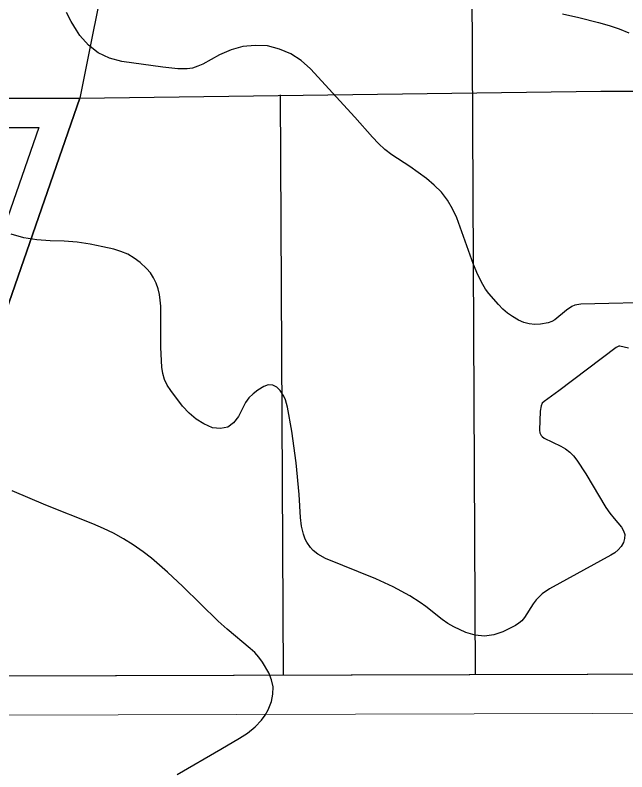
# Model space of a CAD drawing. Header units: centimetres. Extents: x 0 to 1302389, y -144212 to 85618.
# Drawn here: x 516682 to 519805, y -73522 to -69655 of the extents above; entities that cross this region are included whole.
import ezdxf

# ---------------------------------------------------------------- set-up
doc = ezdxf.new("R2010")
doc.units = ezdxf.units.CM
doc.header["$LTSCALE"] = 4
for name, color, linetype in [('0.6', 6, 'Continuous'), ('04', 254, 'Continuous'), ('CURVAS-INTERMEDIARIAS', 39, 'Continuous'), ('CURVAS-MESTRA', 34, 'Continuous'), ('LIMITE-L', 7, 'Continuous')]:
    doc.layers.add(name, color=color, linetype=linetype)
doc.layers.add('P-MEIOFIO', color=171, linetype='Continuous', lineweight=9)

msp = doc.modelspace()

# ---------------------------------------------------------------- linework, layer by layer
at = {"color": 1}
msp.add_lwpolyline([(517614.474, -67065.363), (523184.256, -67034.993), (523216.862, -73014.749), (515993.901, -73034.495)], dxfattribs=at)
at = {"layer": '0.6'}
msp.add_lwpolyline([(515815.113, -70228.744), (516801.877, -70228.744), (516410.002, -71358.76)], dxfattribs=at)
at = {"layer": '04'}
for points in [[(517615.447, -67060.491), (523184.256, -67034.993), (523216.862, -73014.749), (515987.637, -73034.512), (517012.658, -70078.744)], [(519001.252, -67054.146), (519030.975, -73026.192)], [(517615.447, -67060.491), (517012.658, -70078.744), (519672.295, -70044.11), (520210.68, -70044.11)], [(518052.376, -73028.868), (518036.204, -70062.871)]]:
    msp.add_lwpolyline(points, dxfattribs=at)
at = {"layer": 'CURVAS-INTERMEDIARIAS'}
for points, elevation in [([(520000.295, -71121.917), (519570.842, -71131.756), (519538.746, -71137.291), (519523.907, -71143.722), (519496.17, -71161.98), (519437.765, -71211.517), (519421.311, -71221.42), (519403.256, -71227.977), (519364.26, -71234.761), (519334.861, -71235.625), (519306.12, -71232.982), (519278.366, -71225.048), (519251.27, -71213.608), (519221.266, -71195.58), (519195.586, -71177.459), (519171.933, -71156.763), (519149.617, -71134.368), (519100.862, -71078.317), (519084.161, -71055.702), (519069.36, -71031.796), (519043.707, -70981.431), (519021.644, -70929.296), (518936.438, -70691.096), (518915.436, -70644.082), (518890.074, -70600.044), (518858.178, -70560.484), (518821.574, -70523.592), (518781.306, -70490.564), (518740.04, -70458.882), (518697.29, -70429.257), (518604.349, -70368.419), (518569.05, -70341.194), (518536.411, -70310.822), (518505.545, -70278.364), (518415.964, -70177.111), (518189.253, -69929.032), (518141.532, -69886.702), (518089.793, -69851.91), (518032.058, -69828.405), (517970.305, -69812.439), (517906.464, -69809.374), (517844.107, -69814.458), (517783.99, -69831.773), (517725.371, -69857.229), (517640.191, -69904.942), (517614.332, -69916.605), (517587.751, -69925.145), (517560.111, -69928.999), (517531.748, -69929.74), (517512.185, -69928.549), (517435.9, -69920.804), (517226.73, -69891.799), (517163.312, -69874.532), (517105.552, -69848.145), (517056.275, -69808.091), (517012.653, -69758.927), (516994.037, -69731.479), (516967.401, -69686.931), (516944.346, -69640.826)], 76641.682), ([(519476.536, -69647.534), (519559.334, -69666.657), (519660.05, -69692.313), (519714.796, -69707.421), (519765.905, -69724.826), (519815.418, -69745.546)], 76542.018), ([(517509.707, -73535.97), (517732.502, -73406.973), (517827.37, -73350.591), (517868.721, -73323.648), (517906.599, -73292.019), (517939.11, -73258.173), (517958.007, -73233.012), (517972.981, -73205.332), (517990.097, -73161.883), (517997.55, -73124.604), (517998.944, -73087.859), (517991.255, -73051.899), (517977.499, -73016.47), (517945.297, -72960.952), (517926.771, -72935.599), (517905.45, -72912.536), (517882.273, -72891.016), (517763.651, -72792.253), (517718.895, -72751.869), (517537.069, -72574.978), (517458.966, -72500.858), (517418.902, -72465.029), (517377.755, -72430.562), (517334.973, -72398.144), (517283.845, -72362.187), (517234.635, -72331.43), (517184.236, -72302.936), (517132.062, -72277.854), (517078.698, -72255.045), (516838.532, -72159.718), (516665.938, -72086.713)], 76841.011)]:
    msp.add_lwpolyline(points, dxfattribs=dict(at, elevation=elevation))
at = {"layer": 'CURVAS-MESTRA', "elevation": 76741.346}
msp.add_lwpolyline([(519814.111, -71356.745), (519769.643, -71347.285), (519763.709, -71347.476), (519750.534, -71353.455), (519457.058, -71575.733), (519383.54, -71628.954), (519373.576, -71638.678), (519367.176, -71651.046), (519362.074, -71679.272), (519358.598, -71775.744), (519361.406, -71790.005), (519367.677, -71803.133), (519372.075, -71808.678), (519383.659, -71817.02), (519468.695, -71858.266), (519492.362, -71872.195), (519514.163, -71888.272), (519533.155, -71907.59), (519550.268, -71929.075), (519595.513, -71999.681), (519698.6, -72171.961), (519718.377, -72200.698), (519739.853, -72228.188), (519777.243, -72271.255), (519788.382, -72289.741), (519794.658, -72308.88), (519793.647, -72329.004), (519787.774, -72349.77), (519775.35, -72369.63), (519760.914, -72387.538), (519743.47, -72402.529), (519724.015, -72415.567), (519410.036, -72586.373), (519372.955, -72611.652), (519341.659, -72643.807), (519326.947, -72663.265), (519282.595, -72734.167), (519269.623, -72749.639), (519253.989, -72762.4), (519236.578, -72773.373), (519172.182, -72805.85), (519125.398, -72821.878), (519078.395, -72829.433), (519031.064, -72824.279), (518983.524, -72810.654), (518921.657, -72781.532), (518890.953, -72763.891), (518861.974, -72743.549), (518778.45, -72676.779), (518749.208, -72656.378), (518697.102, -72623.302), (518612.124, -72575.925), (518523.414, -72535.967), (518265.691, -72431.712), (518226.592, -72409.643), (518203.676, -72390.826), (518189.975, -72376.224), (518170.186, -72347.881), (518162.849, -72332.296), (518154.417, -72308.037), (518144.396, -72265.94), (518139.225, -72222.985), (518131.764, -72104.133), (518117.195, -71942.394), (518093.839, -71781.697), (518072.481, -71658.413), (518061.755, -71620.352), (518053.35, -71602.533), (518035.2, -71572.89), (518018.53, -71555.541), (517996.814, -71545.206), (517973.226, -71543.91), (517951.134, -71552.296), (517920.635, -71571.899), (517896.83, -71590.326), (517875.593, -71610.981), (517858.237, -71634.988), (517843.449, -71661.223), (517822.715, -71706.923), (517797.158, -71739.225), (517767.19, -71761.166), (517730.597, -71767.563), (517689.596, -71763.588), (517645.87, -71743.685), (517605.331, -71719.373), (517569.566, -71688.474), (517536.986, -71653.166), (517475.778, -71573.998), (517458.215, -71546.45), (517444.224, -71517.556), (517435.606, -71486.623), (517430.561, -71454.344), (517426.336, -71354.14), (517424.743, -71142.501), (517422.818, -71112.318), (517418.63, -71082.589), (517411.064, -71053.533), (517401.238, -71024.921), (517387.858, -70997.984), (517372.174, -70972.72), (517353.015, -70949.965), (517319.373, -70918.546), (517288.752, -70896.117), (517256.506, -70876.895), (517221.867, -70862.45), (517185.604, -70851.201), (517129.828, -70838.214), (517064.152, -70825.324), (516998.131, -70815.512), (516931.58, -70810.325), (516860.747, -70808.238), (516792.622, -70803.946), (516725.766, -70793.828), (516660.833, -70774.994)], dxfattribs=at)
at = {"layer": 'LIMITE-L'}
msp.add_lwpolyline([(515987.637, -73034.512), (503630.333, -73068.294), (504012.218, -70078.744), (517012.658, -70078.744)], close=True, dxfattribs=at)
at = {"layer": 'P-MEIOFIO'}
msp.add_lwpolyline([(504478.654, -66884.403), (502585.065, -66894.728), (501389.113, -66901.249), (498947.38, -66914.563, 0.41421356), (498798.701, -67064.872), (498805.494, -68310.655), (498812.015, -69506.606), (498818.536, -70702.557), (498825.057, -71898.508), (498831.85, -73144.291, 0.41421356), (498982.159, -73292.97), (501423.893, -73279.656), (502619.844, -73273.135), (503631.42, -73267.619), (515994.446, -73233.822), (523267.374, -73213.94, 0.41501014), (523416.459, -73063.63), (523383.309, -66984.075, 0.41421356), (523233, -66835.396), (517654.326, -66865.815)], format="xyb", dxfattribs=at)

doc.saveas('drawing.dxf')
